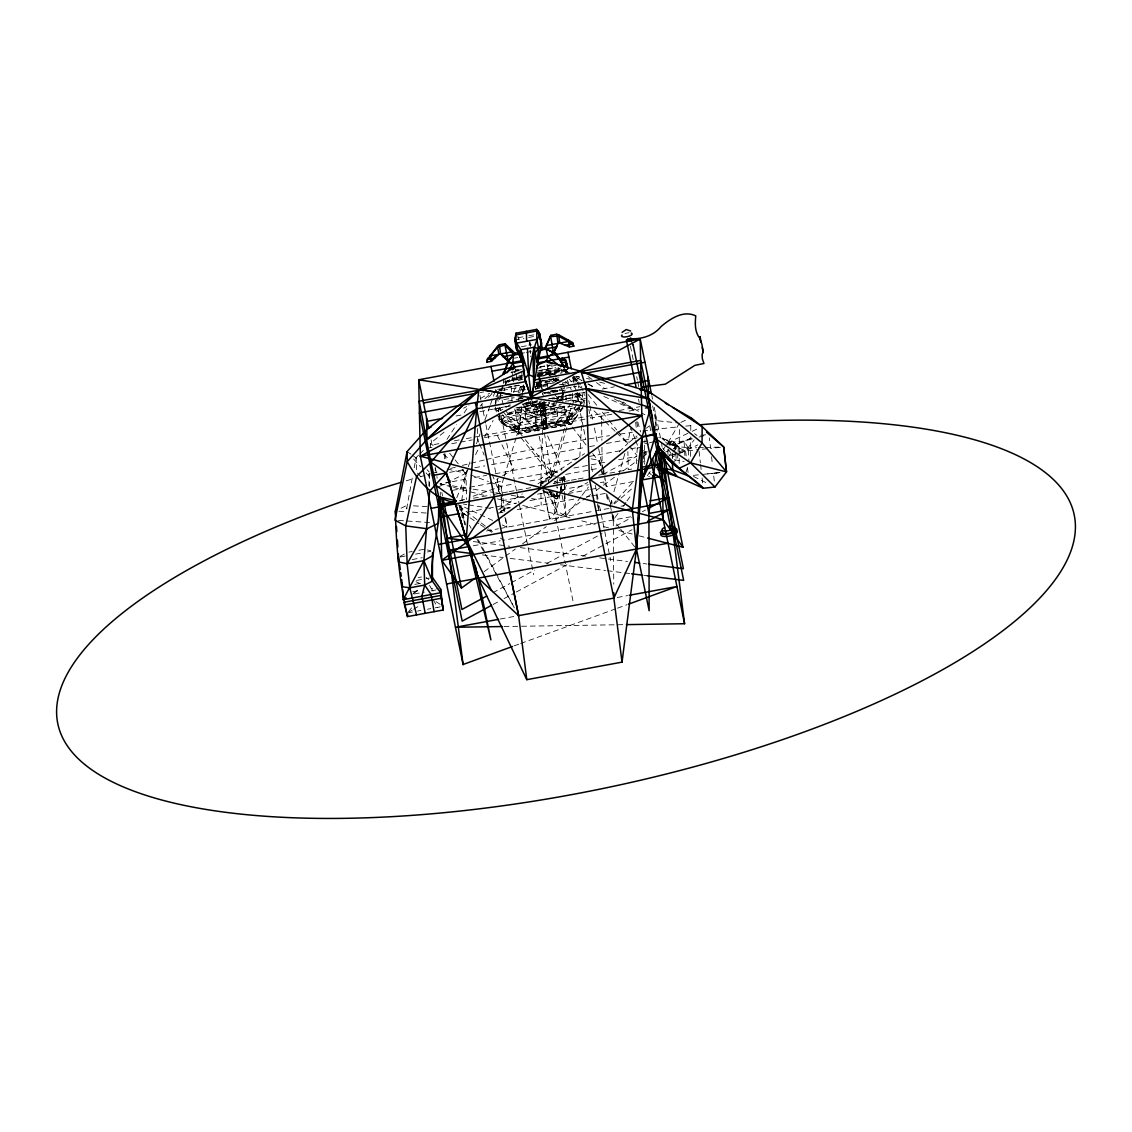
<?xml version="1.0" encoding="UTF-8"?>
<svg xmlns="http://www.w3.org/2000/svg" width="1132" height="1132" viewBox="0 0 1132 1132"><rect width="100%" height="100%" fill="white"/><g stroke="black" fill="none" stroke-linecap="round" stroke-linejoin="round"><path stroke-width="0.75" stroke-dasharray="5 3.75" d="M477.492 428.575L477.492 438.947L478.822 442.173M556.392 493.679L556.378 496.906L555.005 493.948M543.983 491.373L556.845 499.028L556.887 486.76M557.255 496.948L557.284 487.001M667.88 454.173L667.937 446.008M679.2 463.413L679.228 458.545M679.257 452.05L679.398 427.839M690.605 456.408L690.718 436.881M690.761 430.386L690.803 422.462M555.614 424.514L557.453 420.481L557.552 412.147L563.807 406.261L565.858 412.218L560.581 420.963L555.614 424.514L560.892 424.981L567.514 423.368L574.009 415.444L580.73 404.421M511.82 400.601L511.89 397.29M428.872 485.953L429.212 473.813M523.72 384.838L520.366 390.13L522.715 390.2L524.385 388.884L524.484 386.196M523.776 403.501L537.983 400.884L542.836 424.528L540.771 485.458M566.17 395.195L566 399.582L560.849 400.53M406.643 508.806L412.84 474.605M503.485 383.465L503.74 378.682M579.81 456.903L581.791 419.746M636.326 463.766L636.679 457.922M637.005 452.63L637.457 445.06M643.853 458.899L645.014 439.839M672.564 458.729L672.875 453.748M495.618 400.19L494.783 408.694L498.547 411.454L498.759 408.086M677.969 453.154L677.559 459.804L673.667 461.488M678.068 451.498L678.379 446.503L673.582 441.933L658.711 437.532M522.687 398.45L519.829 398.464L520.154 393.469M522.036 395.903L523.522 386.366M582.584 407.605L571.335 424.132L518.414 433.881L513.829 430.047L515.937 426.127L525.29 419.675L525.927 409.232L524.059 406.657C515.951 410.421 506.061 413.038 501.391 421.33L501.476 422.958L518.414 433.881L571.335 424.132L582.994 407.959L501.476 422.958L497.698 417.85M519.305 428.858L522.008 405.468L518.796 428.957L516.73 435.693M518.414 433.881L518.951 429.467L566.99 420.637L582.994 407.959M529.408 342.911L529.097 345.317L532.196 344.751M538.676 376.772L538.874 373.192L545.412 371.975L554.27 374.55L551.27 373.914L537.87 376.376M539.695 383.083L540.063 380.154M539.172 401.676C542.596 442.654 550.888 431.363 543.714 403.685M540.445 380.706L540.884 388.064L538.959 378.187M540.431 411.991L541.535 403.162L546.232 427.288L547.011 427.528L542.964 402.525M542.653 394.276L542.78 393.228L543.445 396.653M541.789 418.996L544.011 401.294L545.865 413.647L544.52 424.387M544.336 405.836L544.676 403.19L545.723 410.053M542.964 425.052L543.417 421.514M545.256 406.812L545.78 409.515M536.893 376.036L563.778 371.084L564.231 367.546M495.844 403.516L496.99 394.955M581.876 392.436L582.612 395.592L581.579 403.049C573.386 397.459 561.458 402.695 554.51 394.615M461.715 500.415L465.945 473.275L467.7 468.365M414.171 467.757L416.18 457.498L418.557 455.121M619.218 451.894L627.722 443.518L630.793 427.868L635.066 438.961M564.854 479.572L565.151 478.1L557.609 476.586M499.891 399.242L500.938 394.049M543.303 490.764L549.77 519.319L556.633 510.773L560.524 491.882M560.864 490.156L564.047 474.69L600.017 468.068M562.194 483.251L562.887 479.926M496.934 414.892L501.391 421.33L513.829 430.047L521.852 433.216C533.427 423.127 550.081 419.165 565.165 421.557L568.929 424.542L575.212 418.741L574.009 415.444L571.434 413.675L565.858 412.218L554.567 412.048L554.241 408.482L559.067 396.469M564.514 428.292L551.341 474.747L552.671 476.303L569.566 418.132L568.236 416.576L564.995 426.637M553.095 476.19L551.341 474.747M567.811 416.675L569.566 418.132M583.504 406.218L584.537 401.662M500.019 396.469L501.108 391.714M501.476 390.144L503.301 382.22L521.781 378.824M504.32 390.766L505.07 387.696L501.618 390.582L525.729 386.139M559.59 480.775L559.915 479.062L565.151 478.1L565.632 479.43L554.383 481.496L554.991 482.996L553.237 483.845M562.76 402.454L563.396 392.153M563.099 391.431L561.897 395.945L555.388 400.855M610.771 503.966L611.648 500.726L612.072 504.051M498.547 411.454L499.495 407.973L501.83 410.506M523.649 386.861L522.715 390.2L523.946 390.115L518.088 392.903M609.653 506.726L612.03 498.405M613.926 491.755L618.213 476.784M618.68 475.129L624.864 453.507M500.146 512.754L500.556 511.367L508.31 507.787L498.519 509.315M503.825 477.831L501.25 486.251L501.377 492.717M504.348 476.148L516.22 437.391M552.246 408.327L548.129 405.907L542.483 406.94L539.327 410.704L534.983 405.341L525.687 402.624L528.517 402.101L537.191 411.623L554.241 408.482L552.246 408.327L554.27 401.789M685.808 472.709L687.435 467.757M668.672 454.88L671.955 455.121L673.427 450.734M673.908 449.277L675.38 444.89L691.426 438.056M523.522 397.785L519.829 398.464L521.569 393.512M468.28 466.724L470.035 461.814M476.459 443.786L479.968 433.952M485.232 419.208L489.901 406.091M490.496 404.464L495.745 389.705L521.611 384.951M523.635 391.233L522.418 391.46L524.088 386.762M569.523 412.84L566.863 420.099L571.165 425.674M583.956 401.082L576.457 393.809L566.863 420.113L577.914 412.345L580.758 404.563L583.928 401.393M456.776 497.783L468.351 468.62M518.697 391.332L520.494 386.62L523.253 385.672M548.129 405.907L549.515 402.299L534.983 405.341L525.927 409.232L537.162 415.246L554.567 412.048L560.708 404.846M562.477 391.134L563.057 396.242L561.132 397.134L560.948 398.676L564.868 391.615M560.34 489.25L561.571 486.18M549.869 492.236L556.845 499.028L559.816 491.628M560.411 490.156L561.599 487.185M559.618 493.255L561.953 487.468M513.334 392.45L516.885 384.498M505.396 384.611L507.263 380.748L522.545 377.947M497.415 393.879L499.622 389.507M475.539 454.625L479.529 446.843M484.326 437.518L493.113 420.411M497.896 411.086L499.495 407.973M557.453 420.481L565.858 412.218L570.613 403.091M505.565 383.974L507.263 380.748L510.164 380.89L512.952 378.937L521.852 376.631M522.418 391.46L524.866 386.833M551.525 477.138L547.704 481.326M576.669 404.464L571.434 413.675L565.165 421.557L560.892 424.981L533.144 430.089L524.951 431.193L515.937 426.127L504.221 417.284L502.707 414.666M679.426 423.085L667.951 442.739L664.725 441.763M501.618 390.582L503.202 387.936M564.571 391.545L561.897 395.945L563.057 396.242M663.621 449.093L665.22 446.503M545.865 413.647L543.799 403.02L524.059 406.657L529.422 403.459L532.38 398.69M446.97 439.386L456.521 424.656M464.162 412.883L468.931 405.525M499.849 390.894L501.745 388.205M650.207 471.577L646.443 476.883L649.485 476.445M617.987 513.461L613.289 519.998L613.544 554.708M622.996 506.485L626.01 502.297M627.001 500.896L632.024 493.92M495.943 396.78L499.622 391.714M500.556 390.455L503.315 386.649M560.482 493.425L566.538 485.26M556.845 499.028L561.684 492.491M562.661 491.189L567.5 484.652M679.54 452.814L685.61 450.975L694.128 439.824M546.728 491.104L556.633 510.773L565.901 516.348L580.914 496.792M581.99 495.392L588.428 487.001M408.553 611.69L411.468 607.997M505.622 381.272L508.197 381.258L509.626 379.56M578.438 407.152L566.863 420.099L564.09 406.6M613.785 503.273L616.091 500.726M617.237 499.438L633.382 481.553M480.209 406.119L482.6 403.6M488.571 397.29L492.165 393.497M666.861 458.234L678.309 446.532L673.582 441.933L666.012 445.201M419.76 453.946L424.514 449.192M559.038 400.318L579.202 396.61L583.857 392.295L584.31 395.507M614.435 503.839L632.83 487.92M412.713 594.258L419.293 588.654M642.636 457.13L646.613 453.776M557.538 472.553L551.015 470.417L540.629 479.006L528.644 481.213M444.069 432.113L430.471 443.263L430.57 447.72M484.864 398.634L491.67 393.059M616.459 432.608L627.722 443.518L637.033 435.877M646.358 428.221L649.018 426.042M561.345 370.037L562.095 372.966L551.27 373.914L561.005 369.173L537.233 373.801L557.736 370.023L563.764 371.027L564.995 370.122L567.783 372.527M484.185 571.603L504.051 557.213M505.466 556.18L515.4 548.992M522.503 543.855L546.232 526.663M554.567 520.621L585.159 498.462M586.56 497.457L593.508 492.42M596.295 490.411L601.969 486.307M603.384 485.274L614.733 477.053M623.251 470.884L637.443 460.611M643.118 456.493L645.962 454.441M539.78 382.418L542.426 380.635M507.872 382.432L510.164 380.89M499.778 508.494L522.305 493.934M538.011 483.788L584.607 453.663M413.406 593.196L420.722 588.555M409.077 612.002L412.076 610.176M413.576 609.257L419.576 605.592M498.278 484.821L498.717 492.462L497.104 479.077L501.278 476.572M502.679 475.737L513.829 469.044L501.052 442.98M463.582 408.242L466.639 406.473M480.435 398.535L489.618 393.243M400.02 556.477L404.322 554.057M492.802 592.758L509.782 583.56M511.324 582.725L534.474 570.174M546.827 563.481L602.04 533.568M616.006 525.998L631.529 517.593M642.382 511.706L645.495 510.023M493.127 604.488L499.325 601.163M503.966 598.658L514.763 592.843M516.305 592.008L570.33 562.929M582.683 556.279L604.304 544.634M605.846 543.799L632.095 529.663M569.495 492.264L587.734 482.501M602.974 474.365L636.892 456.281M643.061 452.998L646.146 451.357M510.221 404.69L500.443 410.718L499.693 405.921M438.593 486.831L465.945 473.275L469.157 474.464M536.964 375.951L567.91 369.584L569.608 372.796M401.11 508.197L406.827 505.396L406.855 508.876M680.856 422.406L686.558 419.717M687.902 433.315L667.951 442.739L685.61 450.975L698.883 449.588M692.176 431.306L699.293 427.938M672.125 457.059L674.983 455.701M679.257 453.691L697.779 444.933M544.634 403.572L521.428 407.789L525.97 413.222L534.007 416.477L536.228 424.387L538.79 427.613L533.144 430.089C522.503 426.594 511.791 419.859 505.636 410.435M668.559 449.461L671.955 455.121L674.545 453.989M678.747 452.149L688.242 447.989L696.689 447.748M539.327 410.704L537.191 411.623L537.162 415.246L525.29 419.675L514.805 410.605L555.317 403.148M665.602 452.05L668.63 450.734M519.829 398.464L521.937 397.573M669.139 445.102L675.38 444.89L692.614 437.617M546.968 480.025L540.629 482.628L541.195 505.197M644.207 453.012L647.32 451.81M500.556 511.367L510.277 507.66L508.31 507.787M514.084 645.891L519.022 644.094M520.663 643.5L615.893 608.761M617.534 608.167L627.1 604.672M459.903 500.924L466.511 498.575M473.134 496.226L501.25 486.251L514.947 483.732M637.259 448.258L642.056 446.616M671.955 455.121L678.026 453.281M649.386 442.881L654.013 441.508M643.16 454.059L646.344 453.125M518.116 380.621L524.456 378.852M692.388 438.862L684.068 441.084L673.582 441.933L673.172 448.767L678.379 446.503L688.242 447.989L688.963 461.163M699.038 437.079L705.703 435.311M408.878 552.119L412.218 551.496M418.911 550.251L423.92 549.317M400.303 556.972L405.468 556.01M415.557 554.142L423.906 552.586M427.358 551.949L430.797 551.312M416.519 580.419L421.486 579.499M426.325 578.608L429.396 578.042M414.807 584.395L419.774 583.475M414.383 593.946L424.429 592.093M431.122 590.847L435.877 589.97M407.577 612.921L413.605 611.804M417.595 611.068L420.892 610.459M427.486 609.242L430.825 608.62M435.311 607.785L440.405 606.851M518.003 337.76L524.201 336.614M528.842 335.765L535.04 334.619M514.706 340.01L523.989 338.298M528.63 337.449L534.828 336.303M521.357 346.746L527.554 345.6M521.116 353.41L524.569 352.774M526.295 352.462L531.46 351.5M514.423 358.165L517.734 357.556M515.102 370.051L518.414 369.442M521.385 369.626L513.518 371.07L515.032 372.867M514.154 371.593L520.975 370.348M539.766 366.881L550.01 364.999M510.914 372.47L516.022 371.537M539.879 367.136L551.793 364.943M536.257 368.466L540.346 367.716L549.94 371.268M556.307 365.268L547.902 366.825L547.506 364.815L548.893 366.641M539.341 370.489L556.477 367.334M537.587 371.027L555.798 367.674M518.866 375.895L522.22 375.272M537.346 372.499L562.547 367.858M521.597 377.352L512.952 378.937L513.362 381.937M537.148 374.494L564.67 369.428L565.731 370.659M538.959 374.508L547.336 372.966L552.133 377.649M537.827 375.131L567.91 369.584M508.197 381.258L521.894 378.725M540.247 376.489L551.68 374.381M550.718 375.06L557.213 373.871M508.551 387.059L512.018 386.422M513.758 386.097L520.706 384.823M539.808 381.3L558.911 377.791M480.265 392.563L483.704 391.927M534.233 382.63L559.732 377.932M536.412 383.041L558.897 379.545L555.43 375.796M520.494 386.62L523.692 386.026M536.497 383.677L558.897 379.545M558.444 380.111L537.785 383.918L538.719 388.757M555.034 382.729L535.394 386.352L536.016 389.564M524.385 388.884L520.366 390.13L524.795 389.309M534.262 387.059L549.784 384.201M513.801 391.856L525.559 389.691M547.421 385.672L537.332 387.526L536.342 382.432M562.547 382.885L577.674 380.097L580.249 384.639M535.705 389.012L539.157 388.375M499.382 396.158L502.806 395.521M561.132 384.781L566.283 383.833M503.797 399.624L514.211 397.714M550.69 390.993L564.585 388.432M566.325 388.12L571.533 387.158M573.273 386.833L576.74 386.196M542.836 392.705L548.61 392.153M550.138 391.361L565.462 390.073L561.826 382.503M544.237 392.96L558.769 390.285M544.351 393.441L559.109 390.724M547.662 393.342L551.001 392.733M552.685 392.422L559.364 391.191M563 390.526L565.462 390.073M507.702 401.153L514.494 399.893M516.192 399.582L521.286 398.648M506.768 406.487L494.783 408.694L495.958 413.421M525.616 403.02L537.601 400.813M549.6 398.606L583.857 392.295M456.083 415.968L461.177 415.02M479.841 411.595L510.73 405.907M548.27 398.988L585.06 392.224M602.266 389.054L614.308 386.833M522.956 404.336L541.818 400.87M552.119 398.973L579.556 393.922L585.23 398.634L568.25 401.761M528.403 399.426L529.422 403.459L537.558 401.959M553.845 398.959L558.727 398.054M515.852 407.888L546.671 402.214M556.944 400.318L582.612 395.592M557.552 400.487L563.524 399.384M517.027 408.058L545.596 402.794M531.771 406.459L549.36 403.233M565.448 401.28L572.198 400.049L572.523 392.733L570.556 388.149M508.82 412.699L554.666 404.265M507.957 414.354L559.958 404.789M575.056 402.002L578.41 401.393L579.556 393.922L576.74 393.441M498.448 416.251L561.231 404.704M574.801 402.2L584.989 400.332M525.97 413.222L563.807 406.261M504.221 417.284L564.755 406.147M572.353 406.119L500.089 419.42L497.868 417.524M501.391 421.33L576.655 407.478M534.007 416.477L557.552 412.147M538.79 427.613L532.832 426.071L525.29 419.675L565.858 412.218M501.476 422.958L505.664 425.646L577.914 412.345M515.937 426.127L574.009 415.444M532.832 426.071L560.581 420.963M438.933 443.659L432.099 444.918L431.051 439.853M454.328 440.829L459.45 439.881M466.285 438.622L610.558 412.062M619.162 410.477L639.806 406.685M513.829 430.047L575.212 418.741M527.866 428.42L565.165 421.557M428.773 447.918L431.971 447.338M451.739 443.687L458.602 442.428M460.328 442.117L472.341 439.895M485.317 437.504L586.22 418.939M611.917 414.199L590.649 418.118L588.866 409.473M629.109 411.043L639.056 409.204M524.951 431.193L567.514 423.368M449.616 472.369L463.045 469.893M474.789 467.728L484.864 465.875M491.585 464.644L586.206 447.225M589.602 446.602L596.253 445.371M606.412 443.503L640.401 437.249M451.894 486.986L440.093 483.902L450.423 482.006M452.135 481.68L467.629 478.836M474.506 477.562L486.548 475.355M495.151 473.77L577.348 458.644M589.319 456.437L620.279 450.734M630.609 448.838L637.486 447.565M452.418 490.368L466.257 487.821M469.695 487.199L502.905 481.086M518.484 478.213L561.797 470.233M573.924 468.011L607.063 461.913M618.61 459.776L636.637 456.465M546.487 481.553L540.629 482.628L542.37 486.902M540.728 484.015L543.077 483.576L540.629 479.006L541.775 484.043M459.592 500.768L463.045 500.132M473.431 498.222L490.75 495.038M494.203 494.401L507.518 491.953M509.188 491.642L515.838 490.425M517.508 490.114L530.823 487.666M555.911 483.039L569.622 480.52M571.335 480.209L576.471 479.26M578.183 478.949L585.046 477.676M598.757 475.157L602.182 474.52M623.392 470.615L603.894 474.209L603.186 470.785M631.727 469.087L628.274 469.723L627.892 451.597M501.547 500.783L525.531 496.368M537.516 494.16L550.987 491.684M560.948 489.845L588.329 484.807M600.328 482.6L603.752 481.963L604.771 486.916M459.847 509.117L462.776 512.966L466.172 512.343M467.87 512.032L483.152 509.216M489.944 507.971L493.34 507.348M496.736 506.712L516.546 503.075M529.932 500.599L559.845 495.094M568.193 493.566L589.05 489.717M590.777 489.406L597.738 488.118M633.552 481.525L606.427 486.519L604.842 478.836M498.052 513.15L505.226 511.82M517.211 509.612L574.716 499.028M586.503 496.863L589.871 496.24M591.555 495.929L607.743 492.958M486.519 530.965L498.448 528.771M500.16 528.46L593.762 511.225M595.474 510.9L609.172 508.381M621.086 506.188L624.496 505.565M473.218 545.78L500.231 540.813M599.451 522.545L503.613 540.19L497.769 536.299M600.243 522.404L630.665 516.8M412.19 559.562L422.222 557.722M418.203 577.603L421.514 576.98M412.755 591.725L420.425 590.31M500.245 619.02L518.612 615.638M617.294 597.484L627.581 595.588M521.413 376.475L511.919 378.074L515.131 377.734M643.004 441.664L648.098 441.055M703.156 474.35L719.952 472.582L713.415 473.261L714.377 481.864M707.542 473.883L719.952 472.568M705.675 434.773L697.312 435.65L694.567 433.712M702.236 449.234L707.245 448.711M720.419 447.324L710.599 448.357L709.41 437.9M693.407 475.369L698.387 474.846M522.149 435.749L514.239 426.113L513.277 428.151L519.885 436.372M513.348 428.221L514.423 426.17M559.335 384.668L563.495 384.54L560.057 380.791M698.373 447.706L703.439 447.565M705.123 447.508L720.32 447.083M504.009 626.52L624.652 624.652M551.68 477.746L548.581 477.676L551.652 477.11L551.694 478.1M557.128 477.888L565.151 478.1L556.067 482.473L555.444 481.298M674.177 459.691L684.124 461.516M529.422 403.459L539.837 404.067L542.483 406.94M413.435 505.82L428.306 506.768M398.832 511.225L405.68 511.678M412.529 512.131L426.24 513.037M398.45 520.395L431.533 522.701M543.318 482.826L540.629 482.628L552.105 475.482L556.109 476.289M553.124 483.576L555.303 483.732M429.58 585.343L431.165 588.329L439.032 588.965M652.655 405.921L655.669 420.566L677.728 422.901M482.373 554.878L503.202 557.524M510.136 558.401L548.312 563.241M560.453 564.783L605.606 570.5M607.332 570.712L622.94 572.693M624.68 572.919L629.887 573.57M643.754 575.339L647.221 575.778M473.332 541.549L509.796 546.261M520.211 547.605L585.683 556.081M599.649 557.878L606.625 558.784M608.365 559.01L627.567 561.486M643.273 563.524L646.754 563.977M440.093 483.902L450.536 485.571M452.262 485.84L471.393 488.897M473.134 489.18L494.005 492.505M495.745 492.788L502.693 493.892M511.183 495.264L524.753 497.457M531.531 498.547L536.625 499.368M463.413 504.051L466.808 504.589M468.492 504.872L483.746 507.32M485.444 507.589L493.92 508.947M516.73 377.564L521.371 378.329M591.173 458.87L599.295 460.271L601.375 467.375M427.358 549.982L430.797 550.661M576.146 376.263L579.584 376.984M586.461 378.428L589.899 379.149M447.14 468.945L465.945 473.275L466.511 499.509M576.089 376.362L579.457 377.197M599.705 382.149L606.455 383.805M498.858 413.053L500.089 419.42L505.664 425.646L518.796 428.957L514.635 408.694M453.578 487.425L487.298 496.226M497.415 498.858L515.951 503.698M569.962 517.791L519.333 504.575L533.724 574.745M581.777 520.876L595.276 524.399M603.724 526.606L608.775 527.922M618.893 530.554L632.378 534.078M639.113 535.846L645.863 537.601M505.664 425.646L518.951 429.467M678.309 446.532L666.677 443.15L662.064 438.07L678.379 446.503L666.748 443.107L662.064 438.07L678.309 446.532L666.748 443.107M470.756 475.044L488.416 481.539M490.015 482.133L501.25 486.251L502.679 496.495M563.764 371.027L566.453 372.018M643.867 442.654L648.452 444.437M548.397 391.997L550.279 393.554M640.316 449.517L646.414 452.036M525.29 419.675L536.228 424.387M415.996 581.777L420.552 583.744M603.908 396.497L634.274 410.095L623.067 401.945M492.689 520.465L460.922 505.509L463.639 520.961M502.212 524.951L506.98 527.201L505.778 518.668M693.477 476.473L707.288 483.251M557.991 367.603L566.821 372.371M581.933 380.55L574.249 376.376L581.947 380.72M588.074 383.875L595.757 388.05M618.794 400.558L644.915 414.737M588.102 384.173L594.258 387.639M614.266 398.86L634.274 410.095M542.228 489.873L554.142 496.962L549.544 492.491M579.06 385.092L573.938 377.267L578.296 381.625L572.962 378.215L575.693 382.008M407.039 451.64L410.958 454.144M412.26 454.993L418.359 459.932M436.046 601.658L440.334 604.46M574.886 378.258L577.674 380.097M459.705 505.551L462.776 512.966L468.606 516.857M470.063 517.833L478.822 523.663M480.279 524.64L491.939 532.408M588.06 376.489L595.05 381.583M596.451 382.602L604.856 388.7M573.018 377.791L578.296 381.625M556.703 378.767L559.265 380.635M564.741 369.683L568.731 372.612M459.111 505.905L479.968 521.979M481.355 523.041L488.317 528.403M489.703 529.479L492.477 531.615M580.758 387.696L578.48 385.87L579.131 390.696M566.99 420.637L571.335 424.132M426.141 577.433L428.773 579.556M552.161 390.554L553.463 391.714M433.103 445.499L430.471 443.263L431.476 448.173M443.617 454.385L450.182 459.946M462.012 469.95L465.945 473.275L462.691 469.285M549.374 379.064L553.364 382.531L535.45 385.828L536.087 389.04M553.024 474.096L551.949 476.133L553.024 474.096L523.253 437.122M593.96 410.789L603.964 420.481M605.21 421.698L615.214 431.391M548.383 490.128L555.274 496.821L553.944 493.962M565.476 381.399L569.255 385.092M553.336 378.81L555.741 381.159M649.089 472.582L651.381 474.86M522.192 403.799L542.836 424.528L544.888 429.396M576.457 393.809L579.202 396.61L580.758 404.563L576.457 393.809L583.404 427.627M553.081 379.22L555.487 381.696M502.99 411.765L518.796 428.957L500.089 419.42L499.92 416.152M547.336 372.966L549.6 375.47M427.075 469.638L429.254 472.072M413.562 458.913L420.637 466.808M426.085 472.879L431.504 478.935M420.849 476.798L416.491 471.945L416.18 457.498M554.921 379.63L558.232 383.408M449.673 453.267L454.003 458.602M455.092 459.946L458.347 463.95M572.707 375.541L578.211 382.347M588.116 394.573L596.918 405.454M602.408 412.246L607.912 419.052M609.016 420.411L616.714 429.934M617.817 431.292L627.722 443.518M520.989 437.73L551.864 476.077M619.614 527.922L613.289 519.998L610.346 511.706M620.676 529.238L636.481 549.02M572.24 427.075L586.22 445.173M592.687 453.522L602.365 466.059M629.76 446.192L636.892 455.517M662.56 447.862L664.583 450.649M569.396 379.149L571.264 381.838M431.165 588.329L433.018 591.102M688.242 447.989L684.068 441.084L684.902 456.196M433.188 599.79L437.631 607.36M581.098 386.139L584.296 393.865M464.658 524.781L462.776 512.966L465.28 517.565M469.44 525.234L471.11 528.29M476.94 539.016L484.439 552.812M485.274 554.34L496.948 575.806M497.783 577.334L514.437 607.983L486.604 555.274M560.156 386.168L562.59 390.653M460.328 505.735L465.252 515.018M478.383 539.794L485.784 553.718M555.43 377.833L556.675 380.267M497.288 435.311L500.302 441.438M574.066 385.87L576.273 390.469M577.009 392.012L579.202 396.61M564.91 369.004L566.269 371.904M545.412 371.975L546.728 374.947M547.619 435.862L561.996 469.837M479.487 443.786L484.156 455.064M492.165 474.393L500.231 494.344L497.104 479.077M635.675 440.546L638.123 446.899M643.613 461.163L644.83 464.332M567.429 380.097L568.646 383.423M499.283 399.638L495.745 389.705L498.137 401.336M564.387 369.032L565.434 371.989M637.698 421.84L640.627 431.9M564.995 370.122L565.958 373.475M458.757 504.447L463.186 521.201M502.056 399.95L503.273 404.662M517.833 336.133L518.597 339.303M462.776 512.966L465.62 524.979M540.162 379.362L538.874 373.192L542.469 391.644M651.834 395.705L652.527 399.087M654.225 407.322L660.564 438.226M649.74 425.802L650.801 430.981M630.425 346.137L633.212 359.707M636.693 376.673L637.387 380.069M637.74 381.767L638.788 386.861M638.505 399.087L639.212 402.539M636.665 421.783L638.391 430.132M643.882 456.903L645.622 465.422M588.782 400.601L589.489 404.011M589.843 405.723L592.998 421.118M594.399 427.967L597.908 445.074M598.616 448.498L602.832 469.072M608.549 496.92L609.978 503.839M610.332 505.58L611.322 510.39M611.648 511.989L613.289 519.998L612.837 514.749M599.295 460.271L600.469 466.002M601.12 469.186L602.097 473.954M606.115 493.524L607.813 501.787M573.047 377.197L575.098 387.158M583.744 429.311L585.838 439.485M591.413 466.625L592.8 473.417M595.248 485.317L598.064 499.028M599.479 505.919L610.7 560.581M562.01 396.469L562.703 399.837M546.912 364.603L548.978 374.678M560.298 486.633L566.382 516.263M534.912 385.941L535.592 389.267M552.657 491.373L558.076 517.791M531.828 400.431L538.86 434.646M539.2 436.344L548.709 482.614M550.633 492.01L565.349 563.736M572.962 600.767L565.703 565.448M543.36 488.076L549.77 519.319M514.664 367.065L515.697 372.103M516.036 373.772L517.409 380.493M501.235 416.42L506.372 441.494M506.712 443.136L516.532 490.991M516.885 492.689L518.98 502.877M479.926 395.393L481.341 402.327M481.694 404.053L482.756 409.246M483.123 410.973L485.6 423.085M485.953 424.825L496.057 474.025M500.896 497.571L504.603 515.64M504.943 517.296L506.98 527.201M444.876 453.621L446.249 460.3M441.848 492.434L442.555 495.858M547.124 383.677L547.69 387.413M541.294 384.753L542.539 391.12M538.591 377.437L540.516 387.314M539.016 382.305L539.964 387.144M545.44 417.029L547.209 426.071M539.327 388.078L538.068 381.625L537.12 389.21L536.129 384.116M542.087 402.27L547.011 427.528M529.55 341.708L530.554 346.831M530.71 353.552L530.101 350.439L530.795 356.792M540.148 401.987L545.383 428.872M539.624 402.086L544.874 429M495.377 406.94L496.623 413.293M542.836 424.528L544.039 431.334M544.351 433.032L551.963 477.152M435.452 467.898L437.164 478.228M529.946 342.119L530.455 345.246M596.606 495.009L598.248 508.537M603.441 467.445L606.073 486.208M607.261 494.741L608.209 501.561M502.919 498.193L504.83 511.848M554.298 493.962L556.633 510.773M655.669 420.566L657.098 431.066M572.933 377.267L573.613 382.432M511.961 371.409L512.555 375.923M613.558 515.711L613.983 519.036M598.021 505.013L598.913 511.975M661.569 443.136L662.022 446.631M711.533 456.663L712.467 464.955M699.067 451.243L700.383 462.875M700.581 464.53L701.133 469.511M702.095 477.93L702.675 483.095M685.61 450.975L686.176 455.955M687.492 467.587L688.426 475.893M635.632 422.321L636.41 429.311M444.126 453.932L444.706 459.125M511.07 386.932L511.579 392.153M611.648 500.726L611.945 504.235M557.51 479.515L557.779 483.59M675.38 444.89L675.663 450.012M675.846 453.423L676.2 460.002M602.196 470.785L602.351 473.954M505.183 379.928L505.325 383.055M564.359 481.638L564.047 474.69L564.189 481.157M564.429 483.378L564.826 492.052M564.896 493.793L565.901 516.348M518.272 397.813L518.385 401.096M521.866 372.287L522.149 381.031M655.527 413.661L655.824 427.839M603.512 470.671L603.582 473.898M564.217 482.77L564.458 494.217M564.5 495.887L564.599 500.896M551.015 470.417L551.199 478.496M551.468 491.613L551.581 496.623M501.419 494.33L501.801 512.456M440.277 492.151L440.348 495.448M435.197 467.658L435.268 470.629M429.283 473.558L429.566 486.519M601.601 416.109L601.644 419.562M601.658 421.288L601.856 440.32M601.941 447.253L602.167 468.705M613.558 556.449L613.756 584.225M406.218 480.817A518.824 173.182 -11.6 0 1 413.152 478.779M420.113 476.784A518.824 173.182 -11.6 0 1 430.556 473.855M432.198 473.388A518.824 173.182 -11.6 0 1 438.848 471.577M450.564 468.45A518.824 173.182 -11.6 0 1 455.616 467.134M462.394 465.408A518.824 173.182 -11.6 0 1 469.2 463.695M470.912 463.271A518.824 173.182 -11.6 0 1 484.609 459.946M486.335 459.55A518.824 173.182 -11.6 0 1 609.497 435.664M620.025 434.094A518.824 173.182 -11.6 0 1 632.293 432.367M642.778 430.981A518.824 173.182 -11.6 0 1 651.466 429.891M653.206 429.679A518.824 173.182 -11.6 0 1 677.304 426.962M685.808 426.113A518.824 173.182 -11.6 0 1 694.241 425.307M624.991 333.515A5.419 1.811 -11.6 0 1 629.067 332.822M526.182 403.558L524.385 403.36L526.946 404.931L526.182 403.558"/><path stroke-width="1.5" d="M507.504 364.249L504.108 373.73L507.73 361.037L512.725 363.584L514.664 367.065L478.85 390.2L426.806 429.41L407.039 451.64L395.408 510.999C396.044 546.303 399.539 582.173 407.534 616.586L443.136 610.007L440.56 592.758L432.41 581.14L432.523 552.586M401.733 579.641L402.171 586.744L409.798 587.819L424.698 585.046L432.41 581.14C429.24 552.614 442.046 525.489 438.749 496.962M398.351 553.859L398.535 561.925L407.166 563.736L423.892 560.623L432.509 555.784M531.615 399.172L525.489 381.625L419.18 401.195L430.868 462.238L438.806 496.821L438.494 523.182L427.075 528.743L405.737 525.885L394.955 520.154L407.251 461.63L407.039 451.64M407.562 614.152L407.534 616.586L403.841 602.281L440.956 595.404L443.136 610.007L440.617 589.093L432.466 577.476M440.617 589.093L440.56 592.758L403.176 599.677L402.723 589.546M515.513 341.411L514.918 338.327L514.706 340.01L520.833 349.717L524.838 378.498L531.488 398.719C537.431 378.159 527.47 353.976 539.469 335.454L539.681 333.77L536.71 329.398L516.022 333.204L514.706 340.01L516.503 349.279L519.135 354.09L513.489 355.137L507.73 361.037M524.498 370.588L478.85 390.2L427.019 439.414L407.251 461.63C417.581 480.576 432.693 498.434 454.937 502.693L478.228 578.155L526.79 679.667L622.034 662.135L636.481 549.02L642.099 436.938L650.122 409.218M546.813 344.185L546.048 348.769L547.987 357.089L546.218 361.25L536.908 365.254M632.081 511.466L642.099 436.938L586.319 388.616L581.056 371.395L546.218 361.25L549.162 362.834M650.32 407.577L640.655 360.429L534.346 379.998L533.696 376.871L535.238 352.689L541.28 344.722L541.492 343.038L539.681 333.77L536.71 329.398L536.851 339.402L538.648 348.656L538.521 358.83L531.488 398.719L530.201 392.479M656.687 449.645L648.905 513.447L649.145 610.728L636.481 549.02L642.056 467.191L659.744 463.936M425.222 613.318L421.868 596.224L424.698 585.046L423.892 560.623L429.665 491.047L446.249 472.992L476.643 408.808L478.85 390.2L427.019 439.386L426.566 417.977M466.653 538.125L490.892 639.863L478.228 578.155L466.214 539.257L476.643 408.808L475.355 402.567M622.034 662.135L613.855 598.106L636.481 549.02L642.042 479.968L642.099 436.938L655.952 433.627C656.475 460.328 687.195 471.195 703.255 488.246L714.971 487.015L726.489 471.888L723.688 446.984L702.137 426.594L690.831 417.694L672.818 407.407M507.221 372.612L512.725 363.584L513.489 355.137L514.961 353.226L518.527 352.561L523.423 364.164M568.915 357.075L537.332 362.891L538.648 348.656L534.12 347.269L520.833 349.717L518.244 352.42L522.192 361.844L512.725 363.584M630.68 338.765C642.198 339.204 653.716 335.638 661.116 326.525C670.427 318.63 683.346 309.942 695.741 315.856C695.133 323.144 694.595 331.053 699.208 337.591L700.057 336.869L699.831 339.105L701.897 344.114L703.227 352.264L702.095 354.415L702.335 358.745L703.948 363.499L694.907 365.339L665.319 384.173L642.368 387.045M499.283 344.807L500.641 353.962L508.211 361.433L514.961 353.226L505.113 343.732L499.283 344.807L497.542 347.269L498.915 354.274L491.387 361.334L487.001 362.141L487.156 360.839M494.868 356.905L494.712 358.221L487.439 359.551L497.712 345.968M496.976 354.939L491.543 360.033L491.387 361.334L490.481 354.557M501.547 353.58L502.863 356.721L513.829 354.698L504.957 345.048L505.113 343.732M523.394 363.896C518.286 354.542 515.4 343.902 516.022 333.204M526.366 331.308L526.635 341.27M550.831 335.327L546.742 345.472L568.363 341.496L572.424 343.902L573.825 346.151L569.438 346.958L559.774 343.081L558.571 334.761L556.675 334.251L550.831 335.327L545.242 347.651L541.662 348.302L540.643 350.142L538.521 358.83L547.987 357.089L553.873 352.547L552.982 351.062L556.845 354.542L564.231 367.546L561.359 361.547L553.322 351.486M556.675 334.251L558.034 343.392L553.548 353.085L552.982 351.062M555.076 348.26L557.185 345.444L557.015 346.746L546.048 348.769L545.242 347.651M558.034 343.392L558.203 342.09M569.594 345.656L569.438 346.958L568.533 340.194L558.571 334.761M568.533 340.194L572.594 342.6L572.424 343.902L565.165 345.246M573.825 346.151L572.594 342.6M487.001 362.141L487.609 358.25M512.202 350.552L511.947 351.882L490.312 355.858L487.439 359.551M655.952 433.627L642.042 479.968L648.905 513.447L669.139 509.711L647.532 521.357M560.764 366.754L562.024 363.061L553.873 352.547L546.289 349.095L540.643 350.142L541.28 344.722L539.469 335.454L536.497 331.082L515.824 334.888M536.299 368.961L538.464 363.216M647.278 466.893L642.042 479.968L662.277 476.247M646.584 468.719L642.042 479.968L658.428 447.069L656.574 436.98M557.185 345.444L553.548 353.085L550.676 336.629L558.401 336.062L568.363 341.496M504.306 371.169L502.905 373.673L505.848 373.121M416.562 614.917L409.798 587.819L407.166 563.736L427.075 528.743M667.852 459.068L679.172 468.28L690.562 462.889L702.052 442.923L702.137 426.594L648.339 391.389L581.056 371.395L583.857 373.433M662.036 451.682L660.451 454.286L659.687 467.544L664.399 472.157L677.106 476.515L703.255 488.246L679.172 468.28L658.428 447.069M622.062 332.369L626.251 329.525L630.665 331.053M477.52 392.266L478.85 390.2M491.529 590.508L466.214 539.257L494.203 496.75L476.643 408.808L586.319 388.616L648.495 398.648L702.052 442.923L726.489 471.874L690.562 462.889L656.051 438.919L648.495 398.648L648.042 377.211M512.428 369.725L514.664 367.065L512.4 369.301M490.312 355.858L497.542 347.269L504.957 345.048L508.211 361.433L503.018 355.42M407.166 563.736L405.737 525.885L416.59 476.473L430.868 462.238L476.643 408.808L427.019 439.414M525.064 376.899L525.489 381.625L524.838 378.498L528.63 374.565L534.12 347.269L537.332 362.891M536.342 358.108L640.188 338.992L641.816 415.444L441.721 560.354L461.474 588.046L475.666 577.773M406.105 597.823L403.176 599.677L423.892 560.623L432.41 581.14M426.806 429.41L431.405 426.764M486.633 596.097L461.927 609.483L438.806 496.821L456.281 500.74M648.594 508.339L668.771 497.415L650.037 500.868M491.585 605.323L462.181 621.157L419.42 412.869L640.896 372.103L683.657 580.391L647.221 575.778M512.442 646.499L463.101 664.498L420.34 456.21L640.188 338.992L651.494 394.021M559.831 359.212L562.194 358.179L565.561 359.891L568.108 368.339M628.713 604.092L676.936 586.503L629.194 595.29M652.513 475.992L655.485 475.044M659.942 473.601L664.399 472.157L657.904 469.568M516.433 343.152L536.851 339.402M491.953 371.239L524.031 365.339M560.029 359.481L564.132 358.731M567.174 367.009L567.118 365.367L563.34 366.06L559.35 358.391L557.255 356.538L560.892 360.754L565.561 359.891L565.632 364.504M423.495 403.006L476.827 393.2M586.475 373.008L644.971 362.24M427.245 421.274L442.513 418.458M624.623 384.937L648.721 380.508M645.452 408.029L650.235 407.152M523.706 363.74L523.055 360.556L418.713 379.758L420.34 456.21L641.816 415.444L684.577 623.732L626.406 624.623M432.297 475.553L446.249 472.992L450.126 482.359M653.758 434.787L642.099 436.938L589.461 479.204L613.855 598.106L518.612 615.638L478.228 578.155L446.249 472.992L430.868 462.238M438.268 504.702L456.238 501.391M438.834 496.835L440.546 505.339L454.937 502.693L456.903 505.254M662.022 464.573L654.041 466.03L652.485 458.474M431.051 508.367L652.527 467.601M440.801 517.013L459.394 513.588M466.044 534.728L447.296 538.181L466.398 540.657M438.438 544.379L659.914 503.599M466.54 536.596L468.153 546.714L447.678 550.492L470.233 553.35M446.574 583.985L668.05 543.218M404.761 604.969L441.013 598.29M498.604 619.331L455.46 627.269L502.254 626.548M627.722 339.289L629.222 339.572L626.463 340.067A2.816 0.948 -11.6 0 0 629.817 340.548A2.816 0.948 -11.6 0 0 631.444 338.751L629.986 338.496L630.227 339.812M629.647 338.694L630.849 338.143L631.599 341.793M656.362 467.573L672.776 469.936L688.426 475.893M665.375 454.64L660.451 454.286L655.626 452.064M631.614 573.797L642.028 575.113M634.543 562.392L639.778 563.071M648.509 564.203L683.403 568.717L656.334 436.81M641.816 415.444L418.713 379.758L428.632 428.023M481.312 389.748L515.244 395.224M639.75 389.592L648.339 391.389L649.669 393.483M420.34 456.21L663.196 519.588L682.95 547.28L647.546 538.04M650.603 407.591L586.319 388.616L585.046 382.375M546.218 361.25L552.685 363.697M581.056 371.395L648.495 398.648L650.249 406.105M589.517 390.045L586.319 388.616L589.461 479.204L632.222 508.707L636.481 549.02M533.696 376.871L528.63 374.565L520.833 349.717L522.503 357.839M665.319 403.119L668.319 404.832M546.048 348.769L552.048 352.222M435.579 485.147L455.078 499.099M653.023 472.638L665.574 481.864M547.987 357.089L559.477 365.792M554.355 352.434L556.845 354.542M690.831 417.694L694.723 421.288M706.425 432.028L723.688 446.984L726.489 471.874M690.562 462.889L714.971 487.015M657.635 464.856L659.687 467.544L677.106 476.515L660.451 454.286L657.494 448.612M424.698 585.046L431.08 594.512L434.094 611.676M440.546 505.339L468.153 546.714M560.892 360.754L561.967 362.792L566.382 361.985L567.613 368.07M517.324 349.25L518.527 352.561M446.249 472.992L466.214 539.257M540.544 341.779L541.803 349.604L541.492 343.038L538.139 330.756L540.049 338.652M471.138 551.355L472.469 556.378M473.36 559.732L478.228 578.155L475.383 566.156M700.057 336.869L701.133 342.076M702.236 347.482L703.227 352.264M663.324 451.654L682.95 547.28M650.914 410.435L652.64 418.826M654.296 426.877L654.975 430.217M633.099 344.751L642.311 389.592M655.4 453.394L670.979 529.281M626.435 340.322L636.014 386.988M567.939 352.293L571.335 368.82M490.977 366.457L494.019 381.314M494.203 496.75L518.612 615.638L526.79 679.667M442.895 497.556L461.474 588.046M510.079 572.778L518.612 615.638M516.121 344.51L516.503 349.279L518.244 352.42L521.951 355.137L524.838 378.498M398.577 557.284L399.072 560.722M399.554 564.16L400.275 569.325M400.77 572.764L401.252 576.202M662.687 451.866L684.577 623.732M441.876 497.882L463.101 664.725M540.714 339.657L541.803 349.604M531.05 393.837L531.488 398.719L528.63 374.565L527.47 348.486M402.214 583.079L402.468 586.305M395.408 510.999L395.634 514.423M396.469 526.422L396.823 531.573M397.403 540.148L397.87 546.997M672.323 461.7L672.776 469.936M661.753 451.371L663.196 519.588L441.721 560.354L440.376 497.09M650.659 410.336L650.716 412.883M613.827 592.899L613.855 598.106M699.703 424.825A518.824 173.182 -11.6 0 1 989.085 640.726A518.824 173.182 -11.6 0 1 161.989 800.069A518.824 173.182 -11.6 0 1 401.025 482.373M673.936 528.021A8.462 2.83 -11.6 0 1 675.068 531.856A8.462 2.83 -11.6 0 1 663.38 534.375A8.462 2.83 -11.6 0 1 662.248 530.526M676.865 530.851A8.462 2.83 -11.6 0 1 668.8 536.2A8.462 2.83 -11.6 0 1 661.527 533.455M674.403 529.408A6.24 2.08 -11.6 0 1 669.253 533.2A6.24 2.08 -11.6 0 1 662.616 531.941M669.139 526.309A6.24 2.08 -11.6 0 1 673.696 528.46A6.24 2.08 -11.6 0 1 664.229 530.936A6.24 2.08 -11.6 0 1 664.569 527.512M631.203 333.049A5.419 1.811 -11.6 0 1 627.369 336.643A5.419 1.811 -11.6 0 1 622.02 335.015M632.604 344.383A2.816 0.948 -11.6 0 1 633.071 345.005M627.581 339.232A2.816 0.948 -11.6 0 1 628.218 339.006"/></g></svg>
